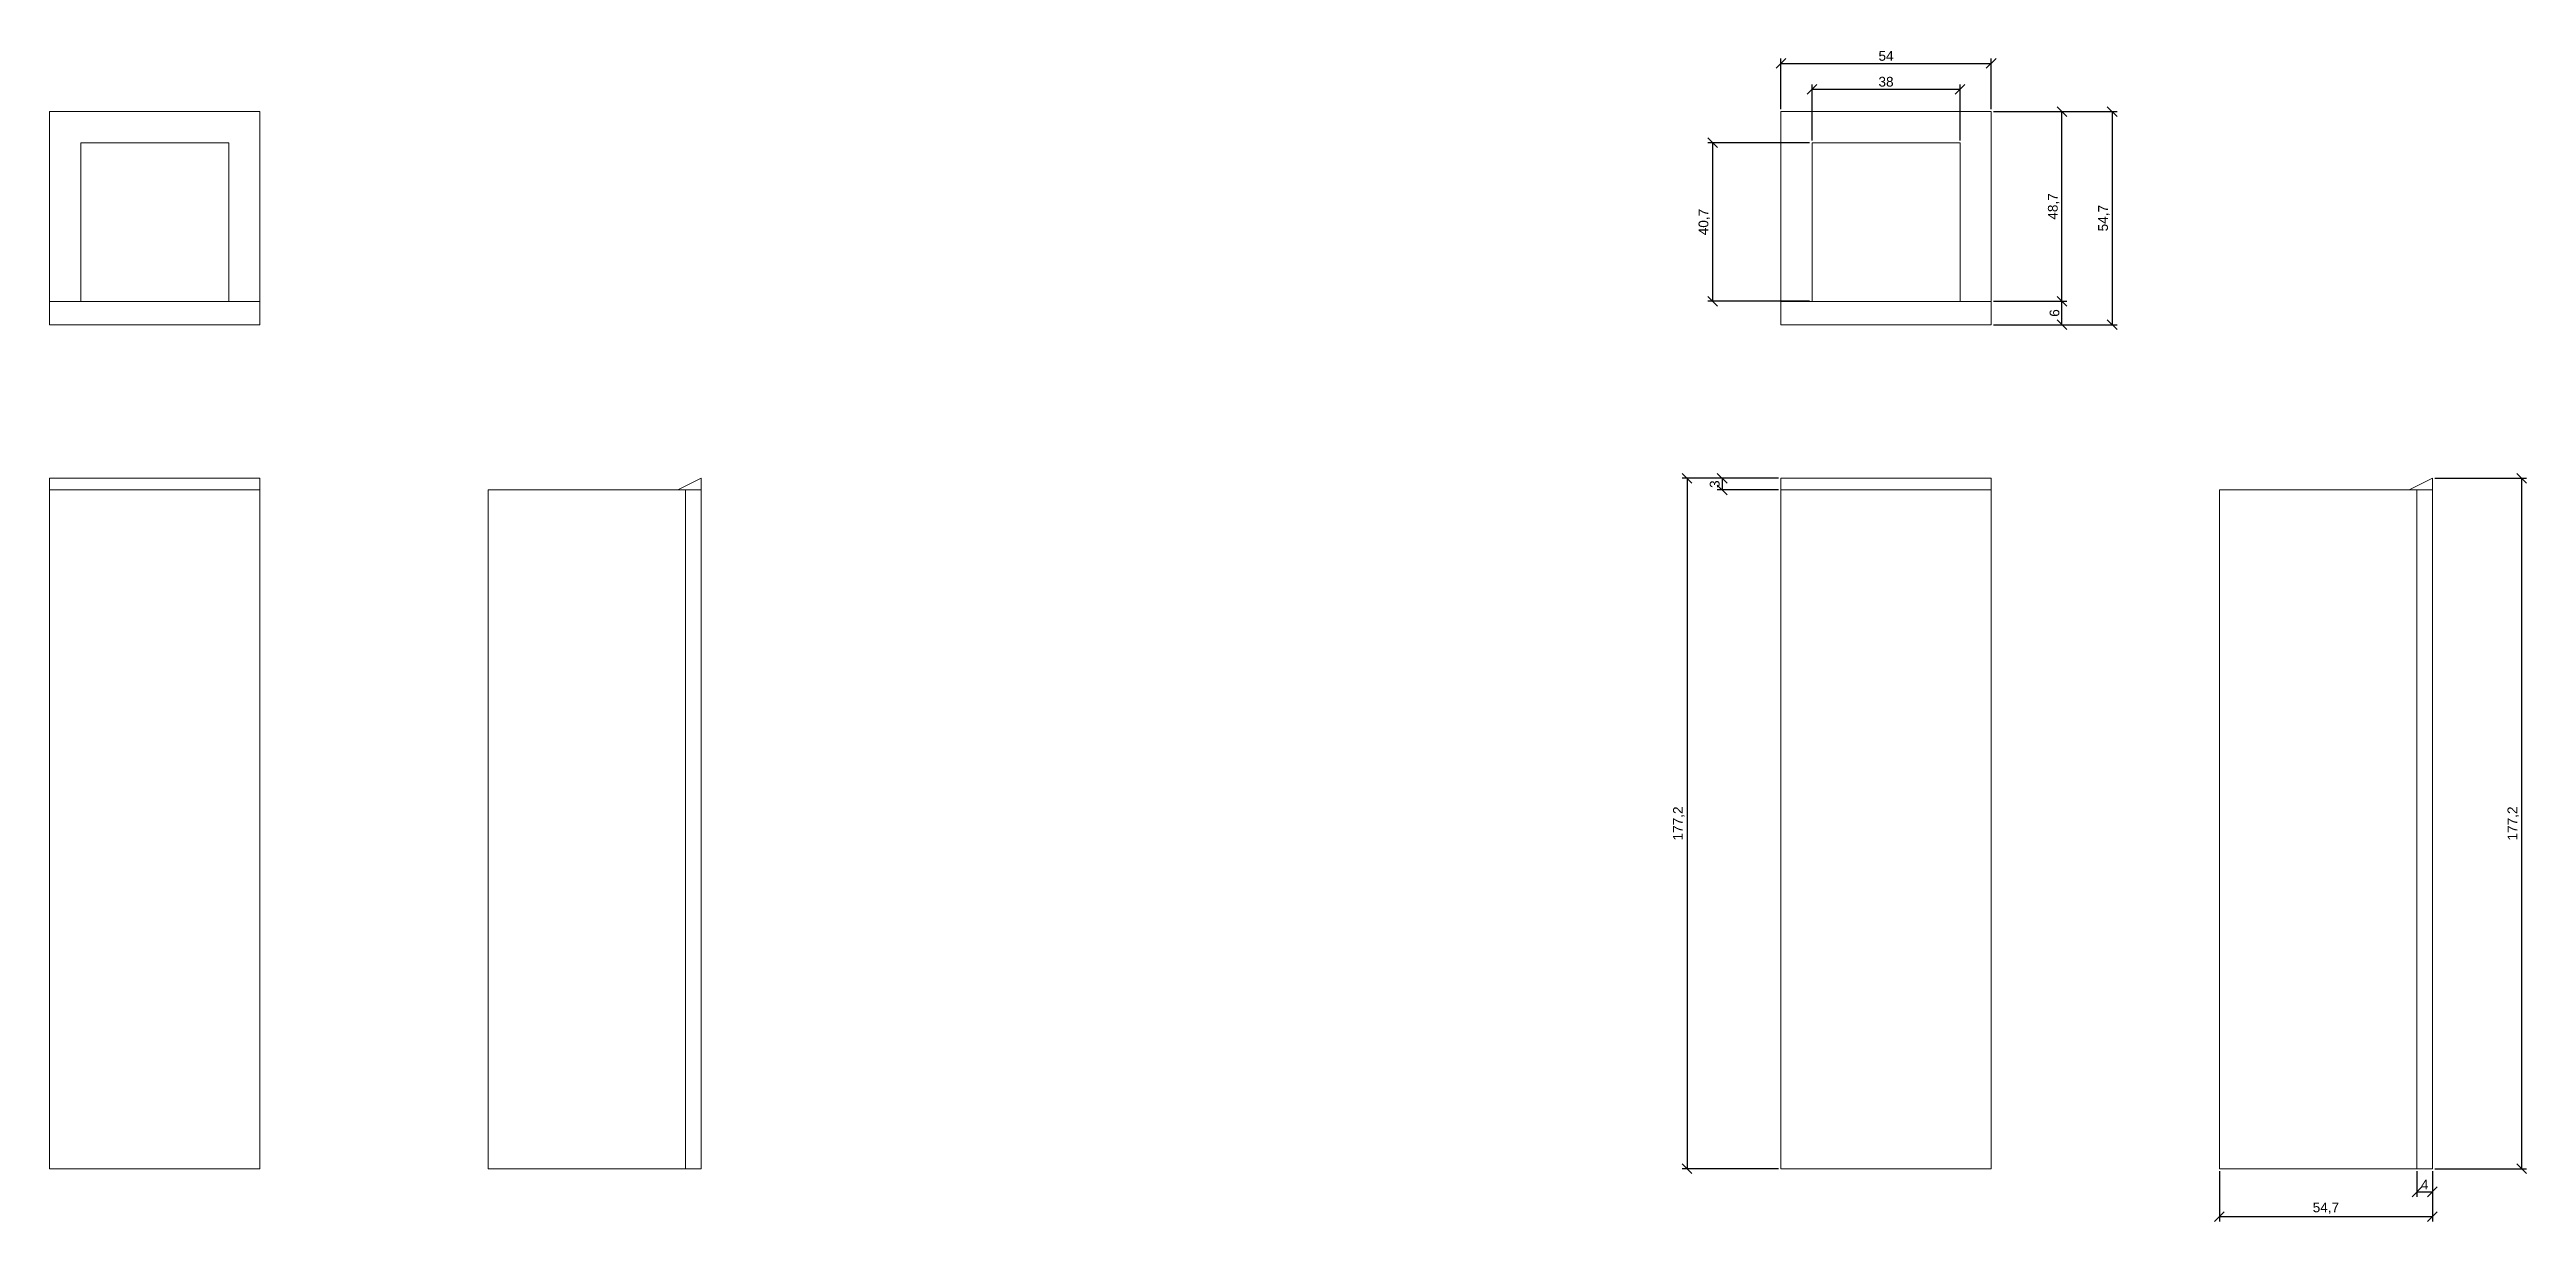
# Model space of a CAD drawing. Header units: millimetres. Extents: x 10503 to 11139, y 20275 to 20576.
import ezdxf

# ---------------------------------------------------------------- set-up
doc = ezdxf.new("R2010")
doc.units = ezdxf.units.MM
for name, color, linetype, lineweight in [('L_OGGETTI', 7, 'Continuous', 20), ('L_PIANTA PROSP', 7, 'Continuous', 20), ('L_QUOTE', 7, 'Continuous', 0)]:
    doc.layers.add(name, color=color, linetype=linetype, lineweight=lineweight)
doc.styles.get("Standard").update_dxf_attribs({"font": 'arial.ttf'})
doc.dimstyles.new('ISO-25', dxfattribs={"dimtxt": 2.5, "dimasz": 2.5, "dimexe": 1.25, "dimexo": 0.625, "dimtad": 1, "dimtxsty": 'Standard', "dimcen": 2.5, "dimadec": 0, "dimazin": 0, "dimtfac": 1, "dimtmove": 0, "dimatfit": 3, "dimfxl": 1, "dimarcsym": 0})

# ---------------------------------------------------------------- blocks, each defined once
blk = doc.blocks.new('_Oblique')
at = {"color": 0, "linetype": 'ByBlock', "lineweight": -2}
blk.add_line((-0.5, -0.5), (0.5, 0.5), dxfattribs=at)
blk = doc.blocks.new('*D2')
at = {"layer": 'Defpoints', "color": 0, "transparency": 16777216}
for p in [(11001.32, 20572.28), (10947.32, 20559.9), (11001.32, 20559.9)]:
    blk.add_point(p, dxfattribs=at)
at = {"layer": 'L_QUOTE', "color": 0, "lineweight": -2, "transparency": 16777216}
for p, q in [((10947.32, 20560.52), (10947.32, 20573.53)), ((10947.32, 20572.28), (11001.32, 20572.28)), ((11001.32, 20560.52), (11001.32, 20573.53))]:
    blk.add_line(p, q, dxfattribs=at)
at = {"layer": 'L_QUOTE', "color": 0, "lineweight": -2, "transparency": 16777216, "xscale": 2.5, "yscale": 2.5, "zscale": 2.5, "rotation": 180}
blk.add_blockref('_Oblique', (10947.32, 20572.28), dxfattribs=at)
at = {"layer": 'L_QUOTE', "color": 0, "lineweight": -2, "transparency": 16777216, "xscale": 2.5, "yscale": 2.5, "zscale": 2.5}
blk.add_blockref('_Oblique', (11001.32, 20572.28), dxfattribs=at)
at = {"layer": 'L_QUOTE', "color": 0, "transparency": 16777216, "insert": (10974.32, 20574.18), "char_height": 2.5, "attachment_point": 5}
blk.add_mtext('54', dxfattribs=at)
blk = doc.blocks.new('*D3')
at = {"layer": 'Defpoints', "color": 0, "transparency": 16777216}
for p in [(11001.32, 20559.9), (11001.32, 20505.2), (11032.39, 20505.2)]:
    blk.add_point(p, dxfattribs=at)
at = {"layer": 'L_QUOTE', "color": 0, "lineweight": -2, "transparency": 16777216}
for p, q in [((11001.94, 20559.9), (11033.64, 20559.9)), ((11032.39, 20559.9), (11032.39, 20505.2)), ((11001.94, 20505.2), (11033.64, 20505.2))]:
    blk.add_line(p, q, dxfattribs=at)
at = {"layer": 'L_QUOTE', "color": 0, "lineweight": -2, "transparency": 16777216, "xscale": 2.5, "yscale": 2.5, "zscale": 2.5}
for p, rotation in [((11032.39, 20559.9), 90), ((11032.39, 20505.2), 270)]:
    blk.add_blockref('_Oblique', p, dxfattribs=dict(at, rotation=rotation))
at = {"layer": 'L_QUOTE', "color": 0, "transparency": 16777216, "insert": (11030.27, 20532.55), "char_height": 2.5, "attachment_point": 5, "rotation": 90}
blk.add_mtext('54,7', dxfattribs=at)
blk = doc.blocks.new('*D4')
at = {"layer": 'Defpoints', "color": 0, "transparency": 16777216}
for p in [(11001.32, 20511.2), (11019.49, 20511.2), (11001.32, 20505.2)]:
    blk.add_point(p, dxfattribs=at)
at = {"layer": 'L_QUOTE', "color": 0, "lineweight": -2, "transparency": 16777216}
for p, q in [((11001.94, 20511.2), (11020.74, 20511.2)), ((11019.49, 20505.2), (11019.49, 20511.2)), ((11001.94, 20505.2), (11020.74, 20505.2))]:
    blk.add_line(p, q, dxfattribs=at)
at = {"layer": 'L_QUOTE', "color": 0, "lineweight": -2, "transparency": 16777216, "xscale": 2.5, "yscale": 2.5, "zscale": 2.5}
for p, rotation in [((11019.49, 20511.2), 90), ((11019.49, 20505.2), 270)]:
    blk.add_blockref('_Oblique', p, dxfattribs=dict(at, rotation=rotation))
at = {"layer": 'L_QUOTE', "color": 0, "transparency": 16777216, "insert": (11017.59, 20508.2), "char_height": 2.5, "attachment_point": 5, "rotation": 90}
blk.add_mtext('6', dxfattribs=at)
blk = doc.blocks.new('*D5')
at = {"layer": 'Defpoints', "color": 0, "transparency": 16777216}
for p in [(11001.32, 20559.9), (11019.49, 20559.9), (11001.32, 20511.2)]:
    blk.add_point(p, dxfattribs=at)
at = {"layer": 'L_QUOTE', "color": 0, "lineweight": -2, "transparency": 16777216}
for p, q in [((11001.94, 20559.9), (11020.74, 20559.9)), ((11019.49, 20511.2), (11019.49, 20559.9)), ((11001.94, 20511.2), (11020.74, 20511.2))]:
    blk.add_line(p, q, dxfattribs=at)
at = {"layer": 'L_QUOTE', "color": 0, "lineweight": -2, "transparency": 16777216, "xscale": 2.5, "yscale": 2.5, "zscale": 2.5}
for p, rotation in [((11019.49, 20559.9), 90), ((11019.49, 20511.2), 270)]:
    blk.add_blockref('_Oblique', p, dxfattribs=dict(at, rotation=rotation))
at = {"layer": 'L_QUOTE', "color": 0, "transparency": 16777216, "insert": (11017.37, 20535.55), "char_height": 2.5, "attachment_point": 5, "rotation": 90}
blk.add_mtext('48,7', dxfattribs=at)
blk = doc.blocks.new('*D6')
at = {"layer": 'Defpoints', "color": 0, "transparency": 16777216}
for p in [(10955.32, 20551.9), (10929.79, 20511.2), (10955.32, 20511.2)]:
    blk.add_point(p, dxfattribs=at)
at = {"layer": 'L_QUOTE', "color": 0, "lineweight": -2, "transparency": 16777216}
for p, q in [((10954.69, 20551.9), (10928.54, 20551.9)), ((10929.79, 20551.9), (10929.79, 20511.2)), ((10954.69, 20511.2), (10928.54, 20511.2))]:
    blk.add_line(p, q, dxfattribs=at)
at = {"layer": 'L_QUOTE', "color": 0, "lineweight": -2, "transparency": 16777216, "xscale": 2.5, "yscale": 2.5, "zscale": 2.5}
for p, rotation in [((10929.79, 20551.9), 90), ((10929.79, 20511.2), 270)]:
    blk.add_blockref('_Oblique', p, dxfattribs=dict(at, rotation=rotation))
at = {"layer": 'L_QUOTE', "color": 0, "transparency": 16777216, "insert": (10927.67, 20531.55), "char_height": 2.5, "attachment_point": 5, "rotation": 90}
blk.add_mtext('40,7', dxfattribs=at)
blk = doc.blocks.new('*D7')
at = {"layer": 'Defpoints', "color": 0, "transparency": 16777216}
for p in [(10993.32, 20565.64), (10955.32, 20551.9), (10993.32, 20551.9)]:
    blk.add_point(p, dxfattribs=at)
at = {"layer": 'L_QUOTE', "color": 0, "lineweight": -2, "transparency": 16777216}
for p, q in [((10955.32, 20552.52), (10955.32, 20566.89)), ((10955.32, 20565.64), (10993.32, 20565.64)), ((10993.32, 20552.52), (10993.32, 20566.89))]:
    blk.add_line(p, q, dxfattribs=at)
at = {"layer": 'L_QUOTE', "color": 0, "lineweight": -2, "transparency": 16777216, "xscale": 2.5, "yscale": 2.5, "zscale": 2.5, "rotation": 180}
blk.add_blockref('_Oblique', (10955.32, 20565.64), dxfattribs=at)
at = {"layer": 'L_QUOTE', "color": 0, "lineweight": -2, "transparency": 16777216, "xscale": 2.5, "yscale": 2.5, "zscale": 2.5}
blk.add_blockref('_Oblique', (10993.32, 20565.64), dxfattribs=at)
at = {"layer": 'L_QUOTE', "color": 0, "transparency": 16777216, "insert": (10974.32, 20567.55), "char_height": 2.5, "attachment_point": 5}
blk.add_mtext('38', dxfattribs=at)
blk = doc.blocks.new('*D8')
at = {"layer": 'Defpoints', "color": 0, "transparency": 16777216}
for p in [(10947.32, 20465.78), (10923.24, 20288.58), (10947.32, 20288.58)]:
    blk.add_point(p, dxfattribs=at)
at = {"layer": 'L_QUOTE', "color": 0, "lineweight": -2, "transparency": 16777216}
for p, q in [((10946.69, 20465.78), (10921.99, 20465.78)), ((10923.24, 20465.78), (10923.24, 20288.58)), ((10946.69, 20288.58), (10921.99, 20288.58))]:
    blk.add_line(p, q, dxfattribs=at)
at = {"layer": 'L_QUOTE', "color": 0, "lineweight": -2, "transparency": 16777216, "xscale": 2.5, "yscale": 2.5, "zscale": 2.5}
for p, rotation in [((10923.24, 20465.78), 90), ((10923.24, 20288.58), 270)]:
    blk.add_blockref('_Oblique', p, dxfattribs=dict(at, rotation=rotation))
at = {"layer": 'L_QUOTE', "color": 0, "transparency": 16777216, "insert": (10921.12, 20377.18), "char_height": 2.5, "attachment_point": 5, "rotation": 90}
blk.add_mtext('177,2', dxfattribs=at)
blk = doc.blocks.new('*D9')
at = {"layer": 'Defpoints', "color": 0, "transparency": 16777216}
for p in [(10932.24, 20462.78), (10947.32, 20465.78), (10947.32, 20462.78)]:
    blk.add_point(p, dxfattribs=at)
at = {"layer": 'L_QUOTE', "color": 0, "lineweight": -2, "transparency": 16777216}
for p, q in [((10946.69, 20465.78), (10930.99, 20465.78)), ((10946.69, 20462.78), (10930.99, 20462.78)), ((10932.24, 20465.78), (10932.24, 20462.78))]:
    blk.add_line(p, q, dxfattribs=at)
at = {"layer": 'L_QUOTE', "color": 0, "lineweight": -2, "transparency": 16777216, "xscale": 2.5, "yscale": 2.5, "zscale": 2.5}
for p, rotation in [((10932.24, 20465.78), 90), ((10932.24, 20462.78), 270)]:
    blk.add_blockref('_Oblique', p, dxfattribs=dict(at, rotation=rotation))
at = {"layer": 'L_QUOTE', "color": 0, "transparency": 16777216, "insert": (10930.34, 20464.28), "char_height": 2.5, "attachment_point": 5, "rotation": 90}
blk.add_mtext('3', dxfattribs=at)
blk = doc.blocks.new('*D10')
at = {"layer": 'Defpoints', "color": 0, "transparency": 16777216}
for p in [(11114.62, 20465.78), (11114.62, 20288.58), (11137.51, 20288.58)]:
    blk.add_point(p, dxfattribs=at)
at = {"layer": 'L_QUOTE', "color": 0, "lineweight": -2, "transparency": 16777216}
for p, q in [((11115.24, 20465.78), (11138.76, 20465.78)), ((11137.51, 20465.78), (11137.51, 20288.58)), ((11115.24, 20288.58), (11138.76, 20288.58))]:
    blk.add_line(p, q, dxfattribs=at)
at = {"layer": 'L_QUOTE', "color": 0, "lineweight": -2, "transparency": 16777216, "xscale": 2.5, "yscale": 2.5, "zscale": 2.5}
for p, rotation in [((11137.51, 20465.78), 90), ((11137.51, 20288.58), 270)]:
    blk.add_blockref('_Oblique', p, dxfattribs=dict(at, rotation=rotation))
at = {"layer": 'L_QUOTE', "color": 0, "transparency": 16777216, "insert": (11135.38, 20377.18), "char_height": 2.5, "attachment_point": 5, "rotation": 90}
blk.add_mtext('177,2', dxfattribs=at)
blk = doc.blocks.new('*D11')
at = {"layer": 'Defpoints', "color": 0, "transparency": 16777216}
for p in [(11059.92, 20288.58), (11114.62, 20288.58), (11114.62, 20276.29)]:
    blk.add_point(p, dxfattribs=at)
at = {"layer": 'L_QUOTE', "color": 0, "lineweight": -2, "transparency": 16777216}
for p, q in [((11059.92, 20287.95), (11059.92, 20275.04)), ((11114.62, 20287.95), (11114.62, 20275.04)), ((11059.92, 20276.29), (11114.62, 20276.29))]:
    blk.add_line(p, q, dxfattribs=at)
at = {"layer": 'L_QUOTE', "color": 0, "lineweight": -2, "transparency": 16777216, "xscale": 2.5, "yscale": 2.5, "zscale": 2.5, "rotation": 180}
blk.add_blockref('_Oblique', (11059.92, 20276.29), dxfattribs=at)
at = {"layer": 'L_QUOTE', "color": 0, "lineweight": -2, "transparency": 16777216, "xscale": 2.5, "yscale": 2.5, "zscale": 2.5}
blk.add_blockref('_Oblique', (11114.62, 20276.29), dxfattribs=at)
at = {"layer": 'L_QUOTE', "color": 0, "transparency": 16777216, "insert": (11087.27, 20278.41), "char_height": 2.5, "attachment_point": 5}
blk.add_mtext('54,7', dxfattribs=at)
blk = doc.blocks.new('*D12')
at = {"layer": 'Defpoints', "color": 0, "transparency": 16777216}
for p in [(11110.62, 20288.58), (11114.62, 20288.58), (11114.62, 20282.63)]:
    blk.add_point(p, dxfattribs=at)
at = {"layer": 'L_QUOTE', "color": 0, "lineweight": -2, "transparency": 16777216}
for p, q in [((11110.62, 20287.95), (11110.62, 20281.38)), ((11114.62, 20287.95), (11114.62, 20281.38)), ((11110.62, 20282.63), (11114.62, 20282.63))]:
    blk.add_line(p, q, dxfattribs=at)
at = {"layer": 'L_QUOTE', "color": 0, "lineweight": -2, "transparency": 16777216, "xscale": 2.5, "yscale": 2.5, "zscale": 2.5, "rotation": 180}
blk.add_blockref('_Oblique', (11110.62, 20282.63), dxfattribs=at)
at = {"layer": 'L_QUOTE', "color": 0, "lineweight": -2, "transparency": 16777216, "xscale": 2.5, "yscale": 2.5, "zscale": 2.5}
blk.add_blockref('_Oblique', (11114.62, 20282.63), dxfattribs=at)
at = {"layer": 'L_QUOTE', "color": 0, "transparency": 16777216, "insert": (11112.62, 20284.51), "char_height": 2.5, "attachment_point": 5}
blk.add_mtext('4', dxfattribs=at)

msp = doc.modelspace()

# ---------------------------------------------------------------- linework, layer by layer
at = {"layer": 'L_OGGETTI'}
for p, q in [((10947.316, 20505.198), (10947.316, 20559.898)), ((11001.316, 20559.898), (10947.316, 20559.898)), ((10947.316, 20559.898), (10947.316, 20551.898)), ((11001.316, 20505.198), (11001.316, 20559.898)), ((11001.316, 20505.198), (11001.316, 20559.898)), ((10955.316, 20551.898), (10993.316, 20551.898)), ((10955.316, 20551.898), (10955.316, 20511.198)), ((10993.316, 20551.898), (10993.316, 20511.198)), ((10947.316, 20505.198), (10947.316, 20511.198)), ((10947.316, 20511.198), (11001.316, 20511.198)), ((10947.316, 20505.198), (11001.316, 20505.198)), ((10947.316, 20465.777), (10947.316, 20288.577)), ((11001.316, 20465.777), (10947.316, 20465.777)), ((10947.316, 20465.777), (10947.316, 20462.777)), ((10947.316, 20462.777), (11001.316, 20462.777)), ((11001.316, 20288.577), (11001.316, 20465.777)), ((11059.915, 20462.777), (11059.915, 20288.577)), ((11114.615, 20462.777), (11059.915, 20462.777)), ((11108.615, 20462.777), (11114.615, 20465.777)), ((11114.615, 20462.777), (11108.615, 20462.777)), ((11114.615, 20462.777), (11110.615, 20462.777)), ((11110.615, 20462.777), (11110.615, 20288.577)), ((11114.615, 20288.577), (11114.615, 20465.777)), ((11114.615, 20465.777), (11114.615, 20462.777)), ((10947.316, 20288.577), (11001.316, 20288.577)), ((11059.915, 20288.577), (11114.615, 20288.577))]:
    msp.add_line(p, q, dxfattribs=at)
at = {"layer": 'L_PIANTA PROSP'}
for p, q in [((10502.775, 20505.198), (10502.775, 20559.898)), ((10556.775, 20559.898), (10502.775, 20559.898)), ((10502.775, 20559.898), (10502.775, 20551.898)), ((10556.775, 20505.198), (10556.775, 20559.898)), ((10556.775, 20505.198), (10556.775, 20559.898)), ((10510.775, 20551.898), (10548.775, 20551.898)), ((10510.775, 20551.898), (10510.775, 20511.198)), ((10548.775, 20551.898), (10548.775, 20511.198)), ((10502.775, 20505.198), (10502.775, 20511.198)), ((10502.775, 20511.198), (10556.775, 20511.198)), ((10502.775, 20505.198), (10556.775, 20505.198)), ((10502.775, 20465.777), (10502.775, 20288.577)), ((10556.775, 20465.777), (10502.775, 20465.777)), ((10502.775, 20465.777), (10502.775, 20462.777)), ((10502.775, 20462.777), (10556.775, 20462.777)), ((10556.775, 20288.577), (10556.775, 20465.777)), ((10615.374, 20462.777), (10615.374, 20288.577)), ((10670.074, 20462.777), (10615.374, 20462.777)), ((10664.074, 20462.777), (10670.074, 20465.777)), ((10670.074, 20462.777), (10664.074, 20462.777)), ((10670.074, 20462.777), (10666.074, 20462.777)), ((10666.074, 20462.777), (10666.074, 20288.577)), ((10670.074, 20288.577), (10670.074, 20465.777)), ((10670.074, 20465.777), (10670.074, 20462.777)), ((10502.775, 20288.577), (10556.775, 20288.577)), ((10615.374, 20288.577), (10670.074, 20288.577))]:
    msp.add_line(p, q, dxfattribs=at)

# ---------------------------------------------------------------- dimensions: what is measured, and where the dimension line sits
at = {"layer": 'L_QUOTE'}
for base, p1, p2, picture, middle in [((11001.316, 20572.284), (10947.316, 20559.898), (11001.316, 20559.898), '*D2', (10974.316, 20574.181)), ((10993.316, 20565.643), (10955.316, 20551.898), (10993.316, 20551.898), '*D7', (10974.316, 20567.545)), ((11114.615, 20276.289), (11059.915, 20288.577), (11114.615, 20288.577), '*D11', (11087.265, 20278.412)), ((11114.615, 20282.634), (11110.615, 20288.577), (11114.615, 20288.577), '*D12', (11112.615, 20284.509))]:
    dim = msp.add_linear_dim(base=base, p1=p1, p2=p2, dimstyle='ISO-25', override={"dimblk1": 'Oblique', "dimblk2": 'Oblique', "dimsah": 1}, dxfattribs=at)
    dim.commit()
    dim.dimension.update_dxf_attribs({"geometry": picture, "text_midpoint": middle})
for base, p1, p2, picture, middle in [((11032.394, 20505.198), (11001.316, 20559.898), (11001.316, 20505.198), '*D3', (11030.271, 20532.548)), ((11019.494, 20559.898), (11001.316, 20511.198), (11001.316, 20559.898), '*D5', (11017.367, 20535.548)), ((10929.794, 20511.198), (10955.316, 20551.898), (10955.316, 20511.198), '*D6', (10927.667, 20531.548)), ((11019.494, 20511.198), (11001.316, 20505.198), (11001.316, 20511.198), '*D4', (11017.592, 20508.198)), ((10923.243, 20288.577), (10947.316, 20465.777), (10947.316, 20288.577), '*D8', (10921.116, 20377.177)), ((10932.24, 20462.777), (10947.316, 20465.777), (10947.316, 20462.777), '*D9', (10930.338, 20464.277)), ((11137.509, 20288.577), (11114.615, 20465.777), (11114.615, 20288.577), '*D10', (11135.382, 20377.177))]:
    dim = msp.add_linear_dim(base=base, p1=p1, p2=p2, angle=90, dimstyle='ISO-25', override={"dimblk1": 'Oblique', "dimblk2": 'Oblique', "dimsah": 1}, dxfattribs=at)
    dim.commit()
    dim.dimension.update_dxf_attribs({"geometry": picture, "text_midpoint": middle})

doc.saveas('drawing.dxf')
